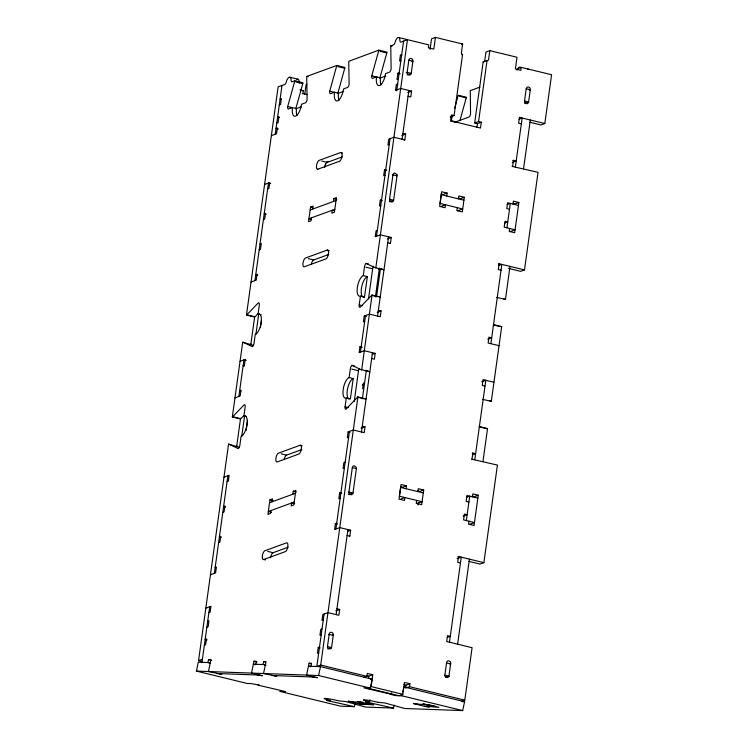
<?xml version="1.0" encoding="UTF-8"?>
<svg xmlns="http://www.w3.org/2000/svg" width="748" height="748" viewBox="0 0 748 748"><rect width="100%" height="100%" fill="white"/><g stroke="black" fill="none" stroke-linecap="round" stroke-linejoin="round"><path stroke-width="1.12" d="M327.474 646.581C327.082 648.853 331.112 650.04 331.56 647.572L333.299 635.015A2.272 2.029 70 0 0 333.131 633.734L332.636 632.948A2.272 2.029 70 0 0 330.036 632.621L329.718 632.902A2.272 2.029 70 0 0 329.223 634.024L327.474 646.581L331.56 647.572L327.68 648.993M444.845 675.154C444.452 677.426 448.482 678.614 448.922 676.145L450.67 663.588A2.272 2.029 70 0 0 450.492 662.298M450.221 116.997L454.101 115.585L462.563 54.595A1.515 1.356 70 0 1 461.404 52.799L462.619 44.02L435.43 37.4L433.812 49.106L428.37 47.788L428.772 44.861L407.482 39.672L400.872 42.084A3.039 1.187 -76.3 0 1 399.918 40.579A6.078 2.366 -76.3 0 0 398.02 37.568A6.078 2.366 -76.3 0 0 395.047 42.355A3.039 1.178 -76.3 0 1 393.551 44.758L390.802 45.965A3.104 1.206 -76.3 0 0 390.765 46.572L391.139 68.797A3.039 1.187 -76.3 0 1 389.68 72.06L385.557 73.613A10.631 4.142 -76.3 0 1 379.61 85.506A10.631 4.142 -76.3 0 1 376.506 76.913L372.626 78.334A3.039 1.187 -76.3 0 1 371.737 75.875L378.647 50.986A3.039 1.187 -76.3 0 0 378.815 50.135L386.978 52.117A3.039 1.187 -76.3 0 1 386.8 52.977L379.891 77.857A3.039 1.187 -76.3 0 0 379.834 78.39M201.932 661.484L198.547 660.662L228.551 444.162A3.039 1.187 -76.3 0 1 228.907 444.153L238.173 448.594A3.039 1.187 -76.3 0 0 239.865 445.2L241.09 436.421A10.631 4.142 -76.3 0 0 247.036 424.518A10.631 4.142 -76.3 0 0 243.932 415.925L245.148 407.146A3.039 1.187 -76.3 0 0 244.259 404.687L232.712 416.73A3.039 1.187 -76.3 0 1 232.319 416.991L242.698 342.238A3.039 1.187 -76.3 0 1 243.044 342.219L252.31 346.67A3.039 1.187 -76.3 0 0 254.011 343.276L255.227 334.487A10.631 4.142 -76.3 0 0 261.183 322.594A10.631 4.142 -76.3 0 0 258.069 314.001L259.294 305.212A3.039 1.187 -76.3 0 0 258.406 302.762L246.849 314.805A3.039 1.187 -76.3 0 1 246.466 315.058L278.125 86.862L284.736 84.459A3.039 1.178 -76.3 0 0 286.232 82.056A6.078 2.366 -76.3 0 1 289.205 77.268A6.078 2.366 -76.3 0 1 291.103 80.279A3.039 1.187 -76.3 0 0 292.057 81.784L294.787 80.793L302.94 82.776A3.029 1.178 -76.3 0 1 302.772 83.636L295.853 108.516A3.039 1.187 -76.3 0 0 295.806 109.04M201.96 662.335L209.711 606.796M214.349 573.37L227.888 475.784M238.846 396.496L243.923 359.9L246.101 360.433M254.928 280.612L268.467 183.036L270.645 183.559M275.236 134.238L282.005 85.45M236.77 445.658L240.576 418.291M250.758 344.903L254.713 316.395M241.763 436.262L244.615 415.738M255.9 334.365L258.752 313.833M246.111 430.577L247.532 420.329M260.416 327.512L261.361 320.686M302.257 93.799L302.903 93.565L303.305 90.639L299.948 89.816M304.754 94.173L306.082 84.589L306.858 84.309M272.132 501.777L272.543 498.841L269.953 499.786L267.924 514.428L270.505 513.483L270.916 510.557M312.757 209.029L313.16 206.102L310.57 207.046L308.541 221.679L311.131 220.735L311.533 217.808M325.1 166.552L325.502 163.625M292.833 494.222L293.235 491.296L295.825 490.351L293.786 504.984L291.206 505.929L291.608 503.002L294.665 503.75M333.449 201.474L333.86 198.547L336.441 197.603L334.412 212.245L331.822 213.189L332.234 210.263L334.272 210.758M365.866 399.058A3.039 1.187 -76.3 0 1 366.053 398.955L357.899 396.973A3.039 1.187 -76.3 0 0 357.516 397.225L345.959 409.268A3.039 1.187 -76.3 0 1 345.071 406.819L346.287 398.039A10.631 4.142 -76.3 0 1 343.182 389.437A10.631 4.142 -76.3 0 1 349.129 377.544L350.354 368.764A3.039 1.187 -76.3 0 1 352.056 365.361L354.318 365.912M379.816 297.293A3.039 1.187 -76.3 0 1 380.199 297.031L372.046 295.049A3.039 1.187 -76.3 0 0 371.653 295.301L360.106 307.344A3.039 1.187 -76.3 0 1 359.218 304.894L360.433 296.105A10.631 4.142 -76.3 0 1 357.329 287.512A10.631 4.142 -76.3 0 1 363.276 275.619L364.5 266.83A3.039 1.187 -76.3 0 1 366.193 263.436L368.465 263.988M349.129 377.544L353.215 378.535L350.373 399.03L346.287 398.039M360.433 296.105L364.51 297.096L367.352 276.61L363.276 275.619M319.518 647.001L318.227 647.478L317.414 653.331L318.704 652.864M336.703 523.142L335.413 523.619L334.599 529.472L339.779 527.583L350.653 530.229L349.84 536.082L349.194 536.325M340.976 492.408L339.676 492.876L338.863 498.738L340.162 498.262M362.284 426.136L365.005 426.799L364.192 432.653L353.318 430.007L348.138 431.886L347.334 437.748L348.624 437.271M361.247 346.277L359.956 346.754L359.143 352.607L364.313 350.719L375.197 353.365L374.383 359.218L371.663 358.554M378.366 310.252L381.087 310.916L380.274 316.769L369.39 314.123L364.22 316.011L363.406 321.864L364.706 321.397M381.592 199.66L380.302 200.137L379.488 205.99L380.779 205.513M385.79 169.413L384.5 169.88L383.687 175.733L384.977 175.266M396.889 90.686L395.533 90.349L396.346 84.496L397.637 84.028M398.45 79.466L397.095 79.129L397.899 73.276L399.208 72.799M401.704 54.754L400.404 55.221L399.6 61.074L400.9 60.607M324.09 614.043L316.815 666.496L320.696 665.075L366.922 676.332L367.324 673.406L372.766 674.724L371.12 686.58L402.835 694.303L404.481 682.447L409.923 683.775L409.511 686.701L406.603 687.758M335.899 529.004L349.438 431.418M360.433 352.13L365.51 315.544M376.515 236.256L390.054 138.67M396.823 89.882L403.593 41.093M354.253 401.405L358.507 370.746A3.039 1.187 -76.3 0 1 359.171 368.54M368.493 298.807L372.654 268.822A3.039 1.187 -76.3 0 1 373.579 266.157M320.696 665.075L357.899 396.973M352.056 365.361L361.321 369.811A3.039 1.187 -76.3 0 0 361.667 369.793L372.046 295.049M366.193 263.436L375.459 267.877A3.039 1.187 -76.3 0 0 375.814 267.868L407.482 39.672M362.658 388.801L363.463 382.948M375.403 296.937L379.414 268.046M352.317 467.584L348.933 491.988L353.009 492.979L356.394 468.585A2.272 2.029 70 0 0 356.226 467.294L354.281 465.836A2.272 2.029 70 0 0 353.131 466.182L352.813 466.471A2.272 2.029 70 0 0 352.317 467.594L356.394 468.585M389.727 200.529A2.272 2.02 70 0 1 389.568 199.249L392.934 174.845A2.272 2.029 70 0 1 393.439 173.723L393.747 173.433A2.272 2.029 70 0 1 394.907 173.087L396.851 174.555M408.847 60.186L407.155 72.378A2.281 2.029 70 0 0 408.894 75.071A2.281 2.029 70 0 0 411.232 73.369L412.924 61.177A2.281 2.029 70 0 0 411.194 58.484A2.281 2.029 70 0 0 408.847 60.186L412.924 61.177L411.634 61.645M362.397 398.749L366.361 370.232M376.553 296.778L380.367 269.289M336.132 614.613L347.932 529.575M361.471 431.989L372.476 352.701M377.553 316.114L388.558 236.826M396.842 174.555A2.272 2.029 70 0 1 397.01 175.836L393.635 200.23A2.272 2.02 70 0 1 393.13 201.352L392.457 201.848A2.272 2.02 70 0 1 389.942 200.941L389.717 200.52M402.097 139.24L408.866 90.452M336.946 608.76L339.667 609.424L338.853 615.277L327.97 612.631L322.799 614.51L321.986 620.373L323.286 619.896M389.811 243.577L390.456 243.343L391.269 237.49L380.395 234.835L375.225 236.723L376.038 230.87L377.329 230.403M404.163 140.138L404.818 139.904L405.622 134.051L402.91 133.387M395.533 90.349L400.704 88.47L411.587 91.116L410.774 96.969L408.053 96.305M430.072 49.462L431.549 38.812L435.43 37.4M368.586 678.296L368.886 676.145L372.766 674.724M406.089 488.743L406.491 485.817L401.05 484.498L399.021 499.131L404.462 500.459L404.864 497.532L400.984 498.944M446.706 196.004L447.117 193.078L441.675 191.75L439.646 206.392L445.079 207.71L445.49 204.784L441.61 206.196M416.645 500.403L416.243 503.329L421.685 504.648L423.714 490.015L418.272 488.687L417.87 491.614M457.271 207.654L456.86 210.581L462.301 211.899L464.33 197.266L458.898 195.939L458.487 198.865M417.954 504.937L418.272 502.684M454.101 115.585L451.381 114.921L450.567 120.774L480.478 128.058L481.291 122.204L477.411 123.616L474.69 122.953L483.152 61.972A1.515 1.356 70 0 0 484.713 60.831L485.929 52.051L489.809 50.64L516.999 57.259L515.381 68.966L520.814 70.293L521.225 67.367L551.585 74.753L544.815 123.542L540.935 124.963L529.902 122.27M476.869 127.525L477.411 123.616M474.69 122.953L478.57 121.541L487.032 60.551A1.515 1.356 70 0 0 488.594 59.419L489.809 50.64M405.631 688.113L406.042 685.187L409.923 683.775M471.399 459.141L497.42 465.078L483.881 562.664L458.505 556.484L457.692 562.337L460.413 563.001M472.044 458.907L472.858 453.045L475.578 453.709L472.661 454.775M512.015 166.393L538.046 172.339L524.498 269.916L499.122 263.735L498.308 269.598L501.029 270.252M512.66 166.159L513.474 160.306L516.195 160.96L512.315 162.381M449.464 642.205L461.264 557.157L457.122 558.672M466.341 520.561L469.725 496.167L466.621 497.298M474.802 459.581L485.807 380.293L481.665 381.798M490.884 343.697L501.843 264.399L498.738 265.531M506.92 227.813L510.304 203.409L507.2 204.55M515.381 166.823L522.151 118.025L519.047 119.166M524.526 100.952L526.218 88.75A2.281 2.029 70 0 1 528.565 87.058A2.281 2.029 70 0 1 530.295 89.751L528.602 101.943A2.281 2.029 70 0 1 526.255 103.645A2.281 2.029 70 0 1 524.526 100.952L528.602 101.943L524.731 103.355M469.015 521.216L468.613 524.142L474.054 525.47L478.243 495.213L472.811 493.895L472.399 496.822M509.64 228.467L509.238 231.394L514.671 232.722L518.869 202.474L513.427 201.147L513.025 204.073M457.617 644.187L469.417 559.139M482.956 461.563L487.546 428.529L479.384 426.547A3.039 1.187 -76.3 0 0 479.094 426.715M489.416 400.629L490.959 401.367A3.039 1.187 -76.3 0 0 491.314 401.358L501.684 326.605L493.53 324.623A3.039 1.187 -76.3 0 0 493.334 324.716M503.563 298.695L505.106 299.443A3.039 1.187 -76.3 0 0 505.461 299.424L509.996 266.391M523.544 168.805L530.313 120.017M461.89 701.222L464.798 700.156L472.082 647.703L446.706 641.532L447.51 635.669L450.231 636.333L447.323 637.399M337.825 93.715A3.039 1.178 -76.3 0 1 337.872 93.191L344.959 67.442L336.796 65.459L329.718 91.209A3.039 1.178 -76.3 0 0 330.607 93.659L334.487 92.247L338.564 93.238L343.594 91.406M324.697 167.477L324.847 166.664A4.563 1.776 -76.3 0 1 327.25 162.381L342.341 156.874M270.542 557.802L270.683 556.998A4.563 1.776 -76.3 0 1 273.085 552.707L288.176 547.199M355.029 703.709L354.402 706.673L340.518 706.168L279.799 691.386L285.614 691.601L258.125 685.159C264.381 686.066 247.756 682.522 248.074 683.672L196.415 671.096L198.295 662.195L210.328 662.635M219.014 673.602L221.735 674.266L208.449 671.526L210.955 659.671L208.542 659.586L207.925 662.55L209.964 663.046M255.779 664.28L256.405 661.316L253.993 661.232L251.496 673.088L262.37 675.734L257.247 674.986M262.997 664.542L263.623 661.578L266.026 661.662L263.53 673.527L276.807 676.257L274.095 675.594M310.859 666.281L311.477 663.308L309.074 663.224L306.568 675.089L317.442 677.735L312.318 676.987M196.415 671.096L318.601 675.519L320.481 666.627L372.139 679.203L370.26 688.095L363.846 687.861L391.335 694.303L391.643 692.826M369.288 689.189L369.596 687.702M394.121 705.13L393.495 708.094L365.632 701.867L369.493 701.961L369.961 699.745M391.335 694.303L390.129 694.266L395.561 695.584L401.985 695.818L402.405 693.845M402.817 691.863L403.855 686.926L464.583 701.708L462.703 710.6L404.668 708.496L384.93 702.98L377.918 702.269M336.796 65.459L306.792 76.408A3.029 1.178 -76.3 0 0 306.727 77.231L307.101 99.456A3.039 1.187 -76.3 0 1 305.642 102.719L301.519 104.271A10.631 4.142 -76.3 0 1 295.572 116.164A10.631 4.142 -76.3 0 1 292.468 107.572L288.588 108.993A3.039 1.187 -76.3 0 1 287.7 106.534L294.609 81.644A3.029 1.178 -76.3 0 0 294.787 80.793M451.109 121.298A3.039 1.187 -76.3 0 1 451.166 120.765L452.605 115.585M454.616 108.329L458.075 95.884A3.057 1.187 -76.3 0 0 458.215 95.239L466.369 97.221A3.057 1.187 -76.3 0 1 466.228 97.866L459.898 120.68M257.901 313.777L255.012 316.787A3.039 1.187 -76.3 0 1 254.619 317.049L246.466 315.058M243.755 415.701L240.865 418.712A3.039 1.187 -76.3 0 1 240.482 418.974L232.319 416.991M378.815 50.135L348.783 61.289A3.057 1.187 -76.3 0 0 348.746 61.897L349.12 84.122A3.039 1.187 -76.3 0 1 347.661 87.394L343.538 88.937A10.631 4.142 -76.3 0 1 337.591 100.84A10.631 4.142 -76.3 0 1 334.487 92.247M302.659 90.873L303.305 90.639M279.284 104.972L280.594 104.496L281.407 98.643L280.117 99.11L281.472 99.447M461.656 44.375L462.619 44.02M287.7 106.534L296.545 108.563L301.575 106.73M376.506 76.913L380.582 77.904L385.613 76.072M406.192 72.734L407.155 72.378L411.232 73.379L407.099 74.884M462.077 54.772L462.563 54.595M276.797 123.018L278.088 122.55L278.901 116.688L277.592 117.165L279.406 117.614M397.095 79.129L398.385 78.662M271.356 135.659L276.536 133.77L277.349 127.917L276.049 128.385L278.321 128.937M483.152 61.972L487.032 60.551M407.707 92.528L411.587 91.116M517.345 68.779L521.225 67.367M479.898 87.123L470.258 90.639L470.567 113.687A3.039 1.178 -76.3 0 1 468.865 117.09L454.158 122.457M342.462 152.966L340.649 152.527L319.097 160.39A4.563 1.776 -76.3 0 0 316.685 164.682L316.469 166.28A4.563 1.776 -76.3 0 0 317.872 169.179M264.586 184.447L269.766 182.559L268.953 188.412L267.653 188.889M326.474 162.148L328.624 161.362M401.741 135.463L405.622 134.051M529.332 90.097L530.295 89.751L526.218 88.75M317.872 169.179L339.433 161.306A4.553 1.776 -76.3 0 0 341.986 156.21A4.553 1.776 -76.3 0 0 340.649 152.527M389.241 144.523L387.95 145L388.764 139.147L393.934 137.258L404.818 139.904M263.389 219.622L264.689 219.155L265.493 213.302L264.203 213.769L266.241 214.265M310.168 209.973L336.039 200.529M334.814 209.318L308.952 218.753L311.121 219.286M260.005 244.016L261.304 243.549L260.491 249.402L259.191 249.879M389.493 201.745L393.635 200.23L389.549 199.239M512.829 160.54L513.474 160.306M447.117 193.078L443.237 194.489L441.058 193.956M464.33 197.266L460.45 198.678L458.281 198.155M327.11 250.113L305.549 257.976A4.563 1.776 -76.3 0 0 303.146 262.258L302.921 263.866A4.563 1.776 -76.3 0 0 304.333 266.756L325.894 258.892A4.553 1.776 -76.3 0 0 328.437 253.796A4.553 1.776 -76.3 0 0 327.11 250.113L329.288 250.636M251.048 282.033L256.218 280.145L257.031 274.282L255.741 274.759L257.779 275.255M308.269 258.64L313.711 259.958L328.802 254.451M457.514 210.861L462.685 208.973L440.03 203.456L441.245 194.676L463.91 200.193M387.389 238.902L391.269 237.49M518.869 202.474L514.989 203.886L512.81 203.353M378.385 269.149L380.321 268.439M504.825 223.016L507.733 221.95L505.012 221.296L504.199 227.149L515.082 229.795L509.902 231.684M498.477 263.979L499.122 263.735M240.043 361.312L245.222 359.423L244.409 365.286L243.119 365.753L244.474 366.081M377.207 312.327L381.087 310.916M524.498 269.916L520.617 271.337L508.481 268.382M234.966 397.908L240.145 396.019L240.959 390.166L239.659 390.634L241.024 390.97M372.28 354.43L375.197 353.365M362.303 385.024L364.248 384.313M487.771 339.246L491.651 337.834L488.94 337.17L488.126 343.023L499.038 345.679M300.032 445.275L278.471 453.138A4.563 1.776 -76.3 0 0 276.068 457.43L275.844 459.029A4.563 1.776 -76.3 0 0 277.256 461.927L298.807 454.055A4.553 1.776 -76.3 0 0 301.36 448.959A4.553 1.776 -76.3 0 0 300.032 445.275L302.201 445.808M223.97 477.196L229.14 475.307L228.327 481.16L227.037 481.637M281.192 453.802L286.624 455.121L301.715 449.623M361.125 428.211L365.005 426.799M345.174 462.161L343.874 462.629L343.061 468.482L344.361 468.014M222.773 512.371L224.063 511.903L224.877 506.041L223.587 506.518L225.625 507.013M269.542 502.721L295.413 493.278M294.198 502.058L268.326 511.501L271.589 512.296M348.867 494.484L353.009 492.979A2.272 2.02 70 0 1 352.504 494.101L351.831 494.587A2.272 2.02 70 0 1 349.325 493.689L349.101 493.269M218.575 542.618L219.865 542.15L220.679 536.297L219.388 536.765L221.427 537.26M472.212 453.288L472.858 453.045M406.491 485.817L402.611 487.238L400.432 486.705M423.714 490.015L419.834 491.427L417.655 490.894M215.115 567.508L216.415 567.031L215.602 572.884L210.422 574.773M263.717 559.504L285.269 551.641A4.553 1.776 -76.3 0 0 287.821 546.536A4.553 1.776 -76.3 0 0 286.493 542.861L264.932 550.724A4.563 1.776 -76.3 0 0 262.52 555.007L262.305 556.606A4.563 1.776 -76.3 0 0 263.707 559.504L265.521 559.943M416.888 503.6L422.068 501.721L399.404 496.205L400.629 487.416L423.284 492.932M347.418 531.407L350.653 530.229M478.243 495.213L474.363 496.635L472.194 496.102M205.784 608.199L210.964 606.31L210.151 612.163L208.86 612.64M463.227 516.12L467.107 514.699L464.396 514.035L463.582 519.897L474.494 522.553L469.323 524.442M207.654 621.336L208.944 620.859L208.131 626.712L206.841 627.189M204.335 645.234L205.625 644.767L206.439 638.914L205.148 639.381L207.187 639.877M457.86 556.718L458.505 556.484M198.547 660.662L202.428 659.24M335.787 610.836L339.667 609.424M483.881 562.664L480.001 564.076L468.968 561.393M322.023 628.956L320.733 629.423L319.92 635.276L321.21 634.809M332.327 635.37L333.299 635.015M364.005 677.389L366.922 676.332M449.698 663.944L450.67 663.588M446.014 677.211L448.922 676.145L444.882 675.164L446.593 662.597A2.272 2.029 70 0 1 447.089 661.475L447.407 661.185A2.272 2.029 70 0 1 450.277 661.887L450.502 662.307M446.051 677.221L448.968 676.155M402.835 694.303L398.955 695.715L367.24 688.001M265.4 664.626L253.366 664.196L255.545 664.72M320.481 666.627L308.447 666.188L310.616 666.72M216.611 673.518L259.659 675.07M271.692 675.509L314.73 677.071M370.531 679.147L372.139 679.203M462.292 701.624L464.583 701.708M350.821 701.792L362.855 702.232M416.038 704.158L428.071 704.588L436.224 706.58L424.191 706.14M358.975 703.775L371.008 704.214M393.495 708.094L365.576 707.084L345.847 701.568L338.825 700.848A10.631 0.776 11.9 0 0 325.09 698.38A10.631 0.776 11.9 0 0 330.42 700.549L326.539 700.446L354.402 706.673M398.749 37.55L406.912 39.532M390.821 45.75L392.186 46.077M400.404 55.221L401.769 55.558M380.003 51.322L386.8 52.977M397.899 73.276L400.171 73.828M337.993 66.647L344.791 68.302M459.431 96.212L466.228 97.866M371.737 75.875L377.17 77.203M396.346 84.496L397.702 84.833M544.815 123.542L519.439 117.371L518.626 123.224L521.337 123.888M306.792 76.408L308.148 76.735M478.57 121.541L481.291 122.204M289.934 77.25L298.097 79.232M295.974 81.981L302.772 83.636M329.718 91.209L335.151 92.528M451.166 120.765L456.598 122.092M302.903 93.565L307.25 94.622M384.5 169.88L386.538 170.376M392.934 174.845L397.02 175.836M518.467 205.401L507.583 202.755L506.779 208.608L509.491 209.272M321.808 161.054L327.25 162.381M380.302 200.137L382.34 200.632M333.86 198.547L336.918 199.295M310.57 207.046L312.617 207.542M387.745 242.679L390.456 243.343M375.814 267.868L383.967 269.85A3.039 1.187 -76.3 0 1 383.621 269.869L381.302 268.756M496.943 297.452L505.461 299.424M365.856 267.167L372.654 268.822M371.653 295.301L377.319 296.685M494.503 325.202L500.169 326.586M359.218 304.894L362.612 305.717M364.22 316.011L366.483 316.563M258.069 314.001L261.136 314.74M246.849 314.805L253.647 316.46M359.956 346.754L362.219 347.306M493.96 382.275L483.049 379.619L482.236 385.472L484.947 386.136M361.667 369.793L369.83 371.784A3.039 1.187 -76.3 0 1 369.475 371.793L367.156 370.681M491.314 401.358L482.806 399.385A3.039 1.187 -76.3 0 0 483.152 399.367M242.698 342.238L253.516 345.324M351.71 369.091L358.507 370.746M357.516 397.225L364.313 398.88M480.356 427.136L487.154 428.791A3.039 1.187 -76.3 0 1 487.546 428.529M345.071 406.819L348.475 407.641M348.138 431.886L350.176 432.391M243.932 415.925L245.97 416.421M232.712 416.73L239.51 418.384M477.879 498.159L466.967 495.494L466.154 501.356L468.874 502.011M228.551 444.162L239.379 447.248M339.676 492.876L341.714 493.371M293.235 491.296L296.292 492.044M269.953 499.786L273.011 500.534M335.413 523.619L337.451 524.114M347.119 535.428L349.84 536.082M267.653 551.379L273.085 552.707M329.167 634.388L333.253 635.379M446.584 662.962L450.661 663.953M318.227 647.478L320.266 647.974M366.707 675.612L368.886 676.145M403.864 684.654L406.042 685.187M409.511 686.701L464.798 700.156M309.074 663.224L311.112 663.719M263.623 661.578L265.662 662.074M318.601 675.519L370.26 688.095M401.985 695.818L462.703 710.6M253.993 661.232L257.06 661.971M264.016 664.794L266.054 665.29M425.706 704.56L422.985 703.905L438.992 707.299L426.641 706.29L429.361 706.954L426.958 706.86L413.364 703.55L418.487 704.307M208.542 659.586L211.609 660.325M360.489 702.204L357.768 701.54L373.766 704.934L361.424 703.924L364.145 704.588L361.742 704.504L348.147 701.194L353.271 701.942M296.563 79.793A6.078 2.366 -76.3 0 1 299.265 82.261A3.039 1.187 -76.3 0 0 299.34 82.972M406.183 39.55A6.078 2.366 -76.3 0 1 407.529 40.083M296.965 115.575A10.631 4.142 -76.3 0 1 296.545 108.563M380.994 84.917A10.631 4.142 -76.3 0 1 380.582 77.904M338.975 100.241A10.631 4.142 -76.3 0 1 338.564 93.238M311.299 264.25A4.563 1.776 -76.3 0 1 313.711 259.958M236.705 446.145A3.039 1.187 -76.3 0 1 237.06 446.135M250.851 344.22A3.039 1.187 -76.3 0 1 251.206 344.211M364.51 297.096A10.631 4.142 -76.3 0 1 361.406 288.504A10.631 4.142 -76.3 0 1 367.352 276.61M348.979 399.011A10.631 4.142 -76.3 0 1 347.558 388.726A10.631 4.142 -76.3 0 1 353.215 378.535M284.221 459.412A4.563 1.776 -76.3 0 1 286.624 455.121M349.11 493.269A2.272 2.02 70 0 1 348.942 491.997M497.298 297.442A3.039 1.187 -76.3 0 1 497.027 297.48M501.3 326.857A3.039 1.187 -76.3 0 1 501.684 326.605M527.63 69.115A6.078 2.366 -76.3 0 1 528.967 69.648M517.064 70.247A6.078 2.366 -76.3 0 1 520.814 67.657M369.475 701.961A10.631 0.785 11.9 0 1 364.192 699.801A10.631 0.785 11.9 0 1 377.927 702.269M328.755 634.369A2.272 2.029 70 0 1 329.036 634.734M392.466 175.191A2.281 2.029 70 0 1 392.756 175.556M349.129 494.391A2.272 2.029 70 0 1 349.036 494.783"/></g></svg>
